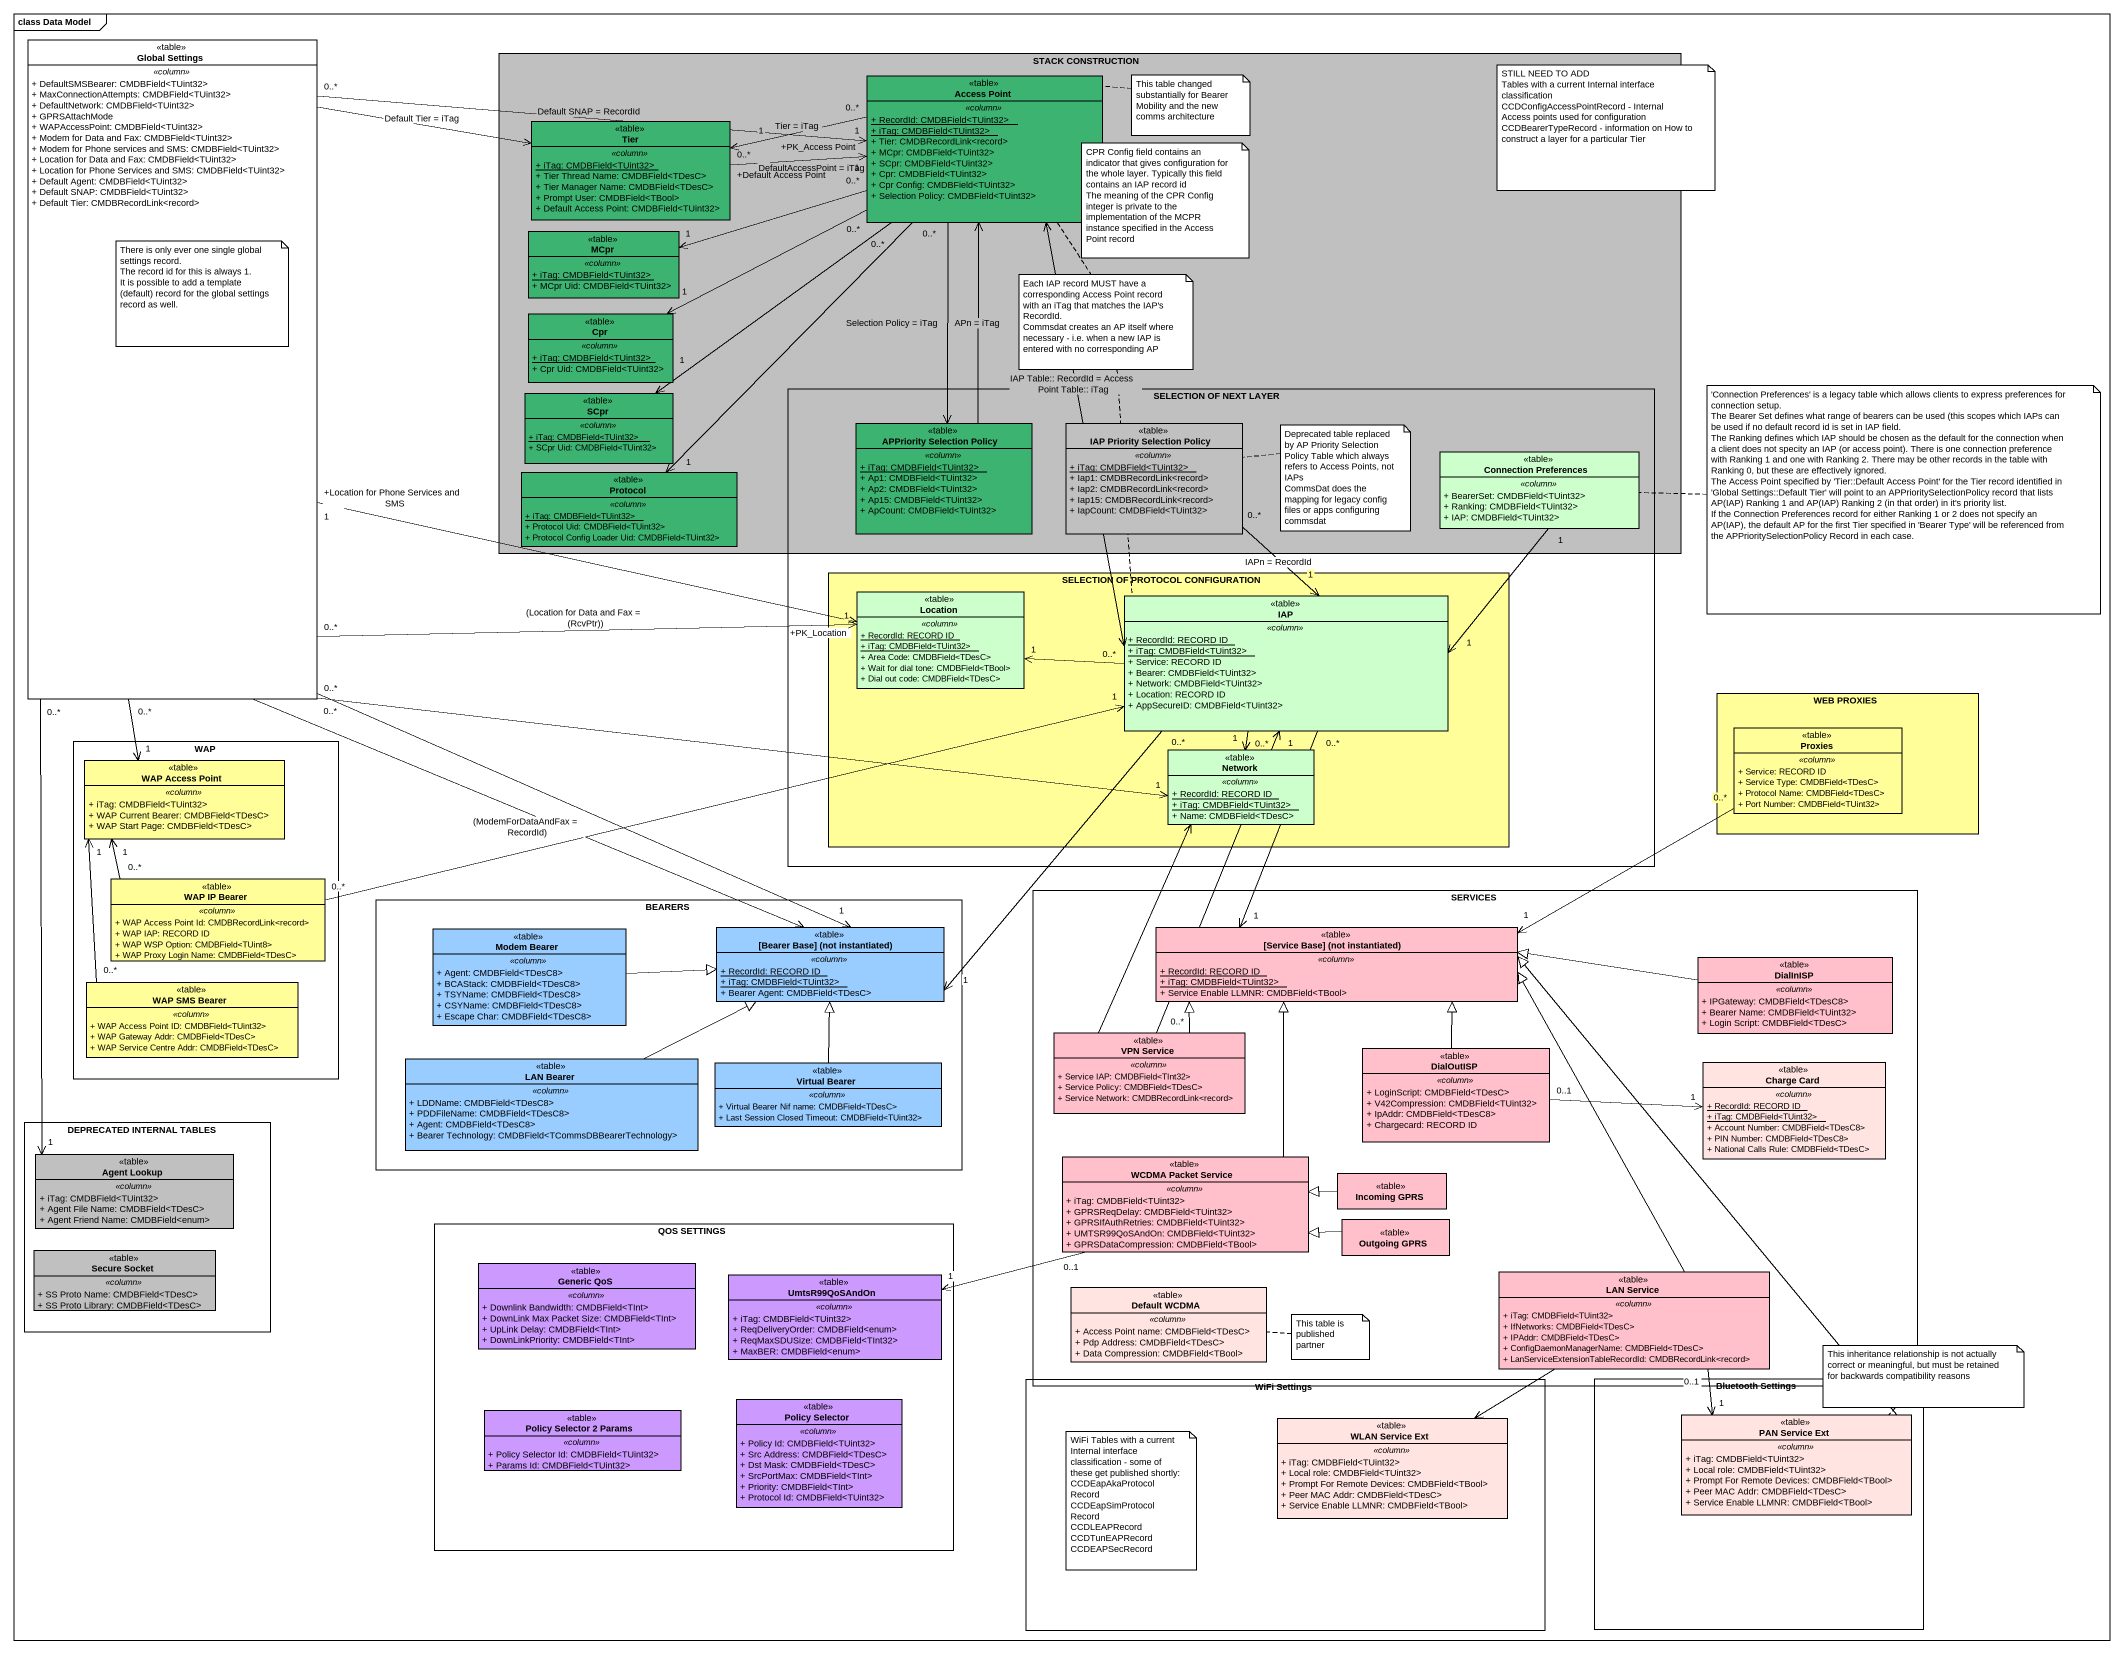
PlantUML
@startuml
mainframe class Data Model
hide circle
hide empty members
skinparam classAttributeIconSize 0
class "Global Settings" as Global_Settings <<table>> #FFFFFF {
  .. <<column>> ..
  + DefaultSMSBearer: CMDBField<TUint32>
  + MaxConnectionAttempts: CMDBField<TUint32>
  + DefaultNetwork: CMDBField<TUint32>
  + GPRSAttachMode
  + WAPAccessPoint: CMDBField<TUint32>
  + Modem for Data and Fax: CMDBField<TUint32>
  + Modem for Phone services and SMS: CMDBField<TUint32>
  + Location for Data and Fax: CMDBField<TUint32>
  + Location for Phone Services and SMS: CMDBField<TUint32>
  + Default Agent: CMDBField<TUint32>
  + Default SNAP: CMDBField<TUint32>
  + Default Tier: CMDBRecordLink<record>
}
rectangle "STACK CONSTRUCTION" as STACK_CONSTRUCTION #C0C0C0 {
  class "Access Point" as Access_Point <<table>> #3CB371 {
    .. <<column>> ..
    {static} + RecordId: CMDBField<TUint32>
    {static} + iTag: CMDBField<TUint32>
    + Tier: CMDBRecordLink<record>
    + MCpr: CMDBField<TUint32>
    + SCpr: CMDBField<TUint32>
    + Cpr: CMDBField<TUint32>
    + Cpr Config: CMDBField<TUint32>
    + Selection Policy: CMDBField<TUint32>
  }
  class Tier <<table>> #3CB371 {
    .. <<column>> ..
    {static} + iTag: CMDBField<TUint32>
    + Tier Thread Name: CMDBField<TDesC>
    + Tier Manager Name: CMDBField<TDesC>
    + Prompt User: CMDBField<TBool>
    + Default Access Point: CMDBField<TUint32>
  }
  class MCpr <<table>> #3CB371 {
    .. <<column>> ..
    {static} + iTag: CMDBField<TUint32>
    + MCpr Uid: CMDBField<TUint32>
  }
  class Cpr <<table>> #3CB371 {
    .. <<column>> ..
    {static} + iTag: CMDBField<TUint32>
    + Cpr Uid: CMDBField<TUint32>
  }
  class SCpr <<table>> #3CB371 {
    .. <<column>> ..
    {static} + iTag: CMDBField<TUint32>
    + SCpr Uid: CMDBField<TUint32>
  }
  class "Protocol" as Protocol_ <<table>> #3CB371 {
    .. <<column>> ..
    {static} + iTag: CMDBField<TUint32>
    + Protocol Uid: CMDBField<TUint32>
    + Protocol Config Loader Uid: CMDBField<TUint32>
  }
}
rectangle "SELECTION OF NEXT LAYER" as SELECTION_OF_NEXT_LAYER {
  class "APPriority Selection Policy" as APPriority_Selection_Policy <<table>> #3CB371 {
    .. <<column>> ..
    {static} + iTag: CMDBField<TUint32>
    + Ap1: CMDBField<TUint32>
    + Ap2: CMDBField<TUint32>
    + Ap15: CMDBField<TUint32>
    + ApCount: CMDBField<TUint32>
  }
  class "IAP Priority Selection Policy" as IAP_Priority_Selection <<table>> #C0C0C0 {
    .. <<column>> ..
    {static} + iTag: CMDBField<TUint32>
    + Iap1: CMDBRecordLink<record>
    + Iap2: CMDBRecordLink<record>
    + Iap15: CMDBRecordLink<record>
    + IapCount: CMDBField<TUint32>
  }
  class "Connection Preferences" as Connection_Preferences <<table>> #CCFFCC {
    .. <<column>> ..
    + BearerSet: CMDBField<TUint32>
    + Ranking: CMDBField<TUint32>
    + IAP: CMDBField<TUint32>
  }
  rectangle "SELECTION OF PROTOCOL CONFIGURATION" as SELECTION_OF_PROTOCOL #FFFE99 {
    class Location <<table>> #CCFFCC {
      .. <<column>> ..
      {static} + RecordId: RECORD ID
      {static} + iTag: CMDBField<TUint32>
      + Area Code: CMDBField<TDesC>
      + Wait for dial tone: CMDBField<TBool>
      + Dial out code: CMDBField<TDesC>
    }
    class IAP <<table>> #CCFFCC {
      .. <<column>> ..
      {static} + RecordId: RECORD ID
      {static} + iTag: CMDBField<TUint32>
      + Service: RECORD ID
      + Bearer: CMDBField<TUint32>
      + Network: CMDBField<TUint32>
      + Location: RECORD ID
      + AppSecureID: CMDBField<TUint32>
    }
    class "Network" as Network_ <<table>> #CCFFCC {
      .. <<column>> ..
      {static} + RecordId: RECORD ID
      {static} + iTag: CMDBField<TUint32>
      + Name: CMDBField<TDesC>
    }
  }
}
rectangle "WEB PROXIES" as WEB_PROXIES #FFFE99 {
  class Proxies <<table>> #FFFE99 {
    .. <<column>> ..
    + Service: RECORD ID
    + Service Type: CMDBField<TDesC>
    + Protocol Name: CMDBField<TDesC>
    + Port Number: CMDBField<TUint32>
  }
}
rectangle WAP {
  class "WAP Access Point" as WAP_Access_Point <<table>> #FFFE99 {
    .. <<column>> ..
    + iTag: CMDBField<TUint32>
    + WAP Current Bearer: CMDBField<TDesC>
    + WAP Start Page: CMDBField<TDesC>
  }
  class "WAP IP Bearer" as WAP_IP_Bearer <<table>> #FFFE99 {
    .. <<column>> ..
    + WAP Access Point Id: CMDBRecordLink<record>
    + WAP IAP: RECORD ID
    + WAP WSP Option: CMDBField<TUint8>
    + WAP Proxy Login Name: CMDBField<TDesC>
  }
  class "WAP SMS Bearer" as WAP_SMS_Bearer <<table>> #FFFE99 {
    .. <<column>> ..
    + WAP Access Point ID: CMDBField<TUint32>
    + WAP Gateway Addr: CMDBField<TDesC>
    + WAP Service Centre Addr: CMDBField<TDesC>
  }
}
rectangle BEARERS {
  class "Modem Bearer" as Modem_Bearer <<table>> #99CCFF {
    .. <<column>> ..
    + Agent: CMDBField<TDesC8>
    + BCAStack: CMDBField<TDesC8>
    + TSYName: CMDBField<TDesC8>
    + CSYName: CMDBField<TDesC8>
    + Escape Char: CMDBField<TDesC8>
  }
  class "[Bearer Base] (not instantiated)" as Bearer_Base_not_instantiated <<table>> #99CCFF {
    .. <<column>> ..
    {static} + RecordId: RECORD ID
    {static} + iTag: CMDBField<TUint32>
    + Bearer Agent: CMDBField<TDesC>
  }
  class "LAN Bearer" as LAN_Bearer <<table>> #99CCFF {
    .. <<column>> ..
    + LDDName: CMDBField<TDesC8>
    + PDDFileName: CMDBField<TDesC8>
    + Agent: CMDBField<TDesC8>
    + Bearer Technology: CMDBField<TCommsDBBearerTechnology>
  }
  class "Virtual Bearer" as Virtual_Bearer <<table>> #99CCFF {
    .. <<column>> ..
    + Virtual Bearer Nif name: CMDBField<TDesC>
    + Last Session Closed Timeout: CMDBField<TUint32>
  }
}
rectangle SERVICES {
  class "[Service Base] (not instantiated)" as Service_Base_not <<table>> #FFC0CB {
    .. <<column>> ..
    {static} + RecordId: RECORD ID
    {static} + iTag: CMDBField<TUint32>
    + Service Enable LLMNR: CMDBField<TBool>
  }
  class DialInISP <<table>> #FFC0CB {
    .. <<column>> ..
    + IPGateway: CMDBField<TDesC8>
    + Bearer Name: CMDBField<TUint32>
    + Login Script: CMDBField<TDesC>
  }
  class "VPN Service" as VPN_Service <<table>> #FFC0CB {
    .. <<column>> ..
    + Service IAP: CMDBField<TInt32>
    + Service Policy: CMDBField<TDesC>
    + Service Network: CMDBRecordLink<record>
  }
  class DialOutISP <<table>> #FFC0CB {
    .. <<column>> ..
    + LoginScript: CMDBField<TDesC>
    + V42Compression: CMDBField<TUint32>
    + IpAddr: CMDBField<TDesC8>
    + Chargecard: RECORD ID
  }
  class "Charge Card" as Charge_Card <<table>> #FFE4E1 {
    .. <<column>> ..
    {static} + RecordId: RECORD ID
    {static} + iTag: CMDBField<TUint32>
    + Account Number: CMDBField<TDesC8>
    + PIN Number: CMDBField<TDesC8>
    + National Calls Rule: CMDBField<TDesC>
  }
  class "WCDMA Packet Service" as WCDMA_Packet_Service <<table>> #FFC0CB {
    .. <<column>> ..
    + iTag: CMDBField<TUint32>
    + GPRSReqDelay: CMDBField<TUint32>
    + GPRSIfAuthRetries: CMDBField<TUint32>
    + UMTSR99QoSAndOn: CMDBField<TUint32>
    + GPRSDataCompression: CMDBField<TBool>
  }
  class "Incoming GPRS" as Incoming_GPRS <<table>> #FFC0CB
  class "Outgoing GPRS" as Outgoing_GPRS <<table>> #FFC0CB
  class "Default WCDMA" as Default_WCDMA <<table>> #FFE4E1 {
    .. <<column>> ..
    + Access Point name: CMDBField<TDesC>
    + Pdp Address: CMDBField<TDesC>
    + Data Compression: CMDBField<TBool>
  }
  class "LAN Service" as LAN_Service <<table>> #FFC0CB {
    .. <<column>> ..
    + iTag: CMDBField<TUint32>
    + IfNetworks: CMDBField<TDesC>
    + IPAddr: CMDBField<TDesC>
    + ConfigDaemonManagerName: CMDBField<TDesC>
    + LanServiceExtensionTableRecordId: CMDBRecordLink<record>
  }
}
rectangle "DEPRECATED INTERNAL TABLES" as DEPRECATED_INTERNAL_TABLES {
  class "Agent Lookup" as Agent_Lookup <<table>> #C0C0C0 {
    .. <<column>> ..
    + iTag: CMDBField<TUint32>
    + Agent File Name: CMDBField<TDesC>
    + Agent Friend Name: CMDBField<enum>
  }
  class "Secure Socket" as Secure_Socket <<table>> #C0C0C0 {
    .. <<column>> ..
    + SS Proto Name: CMDBField<TDesC>
    + SS Proto Library: CMDBField<TDesC>
  }
}
rectangle "QOS SETTINGS" as QOS_SETTINGS {
  class "Generic QoS" as Generic_QoS <<table>> #CC99FF {
    .. <<column>> ..
    + Downlink Bandwidth: CMDBField<TInt>
    + DownLink Max Packet Size: CMDBField<TInt>
    + UpLink Delay: CMDBField<TInt>
    + DownLinkPriority: CMDBField<TInt>
  }
  class UmtsR99QoSAndOn <<table>> #CC99FF {
    .. <<column>> ..
    + iTag: CMDBField<TUint32>
    + ReqDeliveryOrder: CMDBField<enum>
    + ReqMaxSDUSize: CMDBField<TInt32>
    + MaxBER: CMDBField<enum>
  }
  class "Policy Selector 2 Params" as Policy_Selector_2_Params <<table>> #CC99FF {
    .. <<column>> ..
    + Policy Selector Id: CMDBField<TUint32>
    + Params Id: CMDBField<TUint32>
  }
  class "Policy Selector" as Policy_Selector <<table>> #CC99FF {
    .. <<column>> ..
    + Policy Id: CMDBField<TUint32>
    + Src Address: CMDBField<TDesC>
    + Dst Mask: CMDBField<TDesC>
    + SrcPortMax: CMDBField<TInt>
    + Priority: CMDBField<TInt>
    + Protocol Id: CMDBField<TUint32>
  }
}
rectangle "WiFi Settings" as WiFi_Settings {
  class "WLAN Service Ext" as WLAN_Service_Ext <<table>> #FFE4E1 {
    .. <<column>> ..
    + iTag: CMDBField<TUint32>
    + Local role: CMDBField<TUint32>
    + Prompt For Remote Devices: CMDBField<TBool>
    + Peer MAC Addr: CMDBField<TDesC>
    + Service Enable LLMNR: CMDBField<TBool>
  }
}
rectangle "Bluetooth Settings" as Bluetooth_Settings {
  class "PAN Service Ext" as PAN_Service_Ext <<table>> #FFE4E1 {
    .. <<column>> ..
    + iTag: CMDBField<TUint32>
    + Local role: CMDBField<TUint32>
    + Prompt For Remote Devices: CMDBField<TBool>
    + Peer MAC Addr: CMDBField<TDesC>
    + Service Enable LLMNR: CMDBField<TBool>
  }
}
Global_Settings "0..*" -right-> "1" Access_Point : Default SNAP = RecordId
Global_Settings -right-> Tier : Default Tier = iTag
Global_Settings "0..*" -right-> "1" Location : (Location for Data and Fax = (RcvPtr))
Global_Settings "+Location for Phone Services and SMS\n1" -right-> "+PK_Location" Location
Global_Settings "0..*" -right-> "1" Network_
Global_Settings "0..*" --> "1" WAP_Access_Point
Global_Settings "0..*" --> "1" Bearer_Base_not_instantiated
Global_Settings --> Bearer_Base_not_instantiated : (ModemForDataAndFax = RecordId)
Global_Settings "0..*" --> "1" Agent_Lookup
Access_Point "0..*" -left-> "1" Tier : Tier = iTag
Access_Point "0..*" -left-> "1" MCpr
Access_Point "0..*" -left-> "1" Cpr
Access_Point "0..*" --> "1" SCpr
Access_Point --> APPriority_Selection_Policy : Selection Policy = iTag
Access_Point "0..*" --> "1" Protocol_
Tier "+Default Access Point\n0..*" -right-> "+PK_Access Point\n1" Access_Point : DefaultAccessPoint = iTag
APPriority_Selection_Policy -up-> Access_Point : APn = iTag
IAP_Priority_Selection "0..*" --> "1" IAP : IAPn = RecordId
Connection_Preferences "1" --> "1" IAP
IAP <-up-> Access_Point : IAP Table:: RecordId = Access Point Table:: iTag
IAP "0..*" -left-> "1" Location
IAP "0..*" --> "1" Network_
IAP "0..*" --> "1" Bearer_Base_not_instantiated
IAP "0..*" --> "1" Service_Base_not
Proxies "0..*" -left-> "1" Service_Base_not
WAP_IP_Bearer "0..*" -right-> "1" IAP
WAP_IP_Bearer "0..*" -up-> "1" WAP_Access_Point
Modem_Bearer -right-|> Bearer_Base_not_instantiated
WAP_SMS_Bearer "0..*" -up-> "1" WAP_Access_Point
DialInISP -left-|> Service_Base_not
LAN_Bearer -right-|> Bearer_Base_not_instantiated
Virtual_Bearer -up-|> Bearer_Base_not_instantiated
VPN_Service "0..*" -up-> "1" IAP
VPN_Service -up-> Network_
VPN_Service -right-|> Service_Base_not
DialOutISP -up-|> Service_Base_not
DialOutISP "0..1" -right-> "1" Charge_Card
WCDMA_Packet_Service -up-|> Service_Base_not
WCDMA_Packet_Service "0..1" -left-> "1" UmtsR99QoSAndOn
Incoming_GPRS -left-|> WCDMA_Packet_Service
Outgoing_GPRS -left-|> WCDMA_Packet_Service
LAN_Service -up-|> Service_Base_not
LAN_Service --> WLAN_Service_Ext
LAN_Service "0..1" --> "1" PAN_Service_Ext
PAN_Service_Ext -up-|> Service_Base_not
note right of Access_Point : This table changed substantially for Bearer Mobility and the new comms architecture
note as N2
  STILL NEED TO ADD
  Tables with a current Internal interface classification
  CCDConfigAccessPointRecord - Internal Access points used for configuration
  CCDBearerTypeRecord - information on How to construct a layer for a particular Tier
end note
note as N3
  CPR Config field contains an indicator that gives configuration for the whole layer. Typically this field contains an IAP record id
  The meaning of the CPR Config integer is private to the implementation of the MCPR instance specified in the Access Point record
end note
note top of Global_Settings
  There is only ever one single global settings record.
  The record id for this is always 1.
  It is possible to add a template (default) record for the global settings record as well.
end note
note as N5
  Each IAP record MUST have a corresponding Access Point record with an iTag that matches the IAP's RecordId.
  Commsdat creates an AP itself where necessary - i.e. when a new IAP is entered with no corresponding AP
end note
N5 .. IAP
N5 .. Access_Point
note right of Connection_Preferences
  ~'Connection Preferences' is a legacy table which allows clients to express preferences for connection setup.
  The Bearer Set defines what range of bearers can be used (this scopes which IAPs can be used if no default record id is set in IAP field.
  The Ranking defines which IAP should be chosen as the default for the connection when a client does not specity an IAP (or access point). There is one connection preference with Ranking 1 and one with Ranking 2. There may be other records in the table with Ranking 0, but these are effectively ignored.
  The Access Point specified by 'Tier::Default Access Point' for the Tier record identified in 'Global Settings::Default Tier' will point to an APPrioritySelectionPolicy record that lists AP(IAP) Ranking 1 and AP(IAP) Ranking 2 (in that order) in it's priority list.
  If the Connection Preferences record for either Ranking 1 or 2 does not specify an AP(IAP), the default AP for the first Tier specified in 'Bearer Type' will be referenced from the APPrioritySelectionPolicy Record in each case.
end note
note right of IAP_Priority_Selection
  Deprecated table replaced by AP Priority Selection Policy Table which always refers to Access Points, not IAPs
  CommsDat does the mapping for legacy config files or apps configuring commsdat
end note
note right of Default_WCDMA : This table is published partner
note top of PAN_Service_Ext : This inheritance relationship is not actually correct or meaningful, but must be retained for backwards compatibility reasons
note as N10
  WiFi Tables with a current Internal interface classification - some of these get published shortly:
  CCDEapAkaProtocolRecord
  CCDEapSimProtocolRecord
  CCDLEAPRecord
  CCDTunEAPRecord
  CCDEAPSecRecord
end note
@enduml
